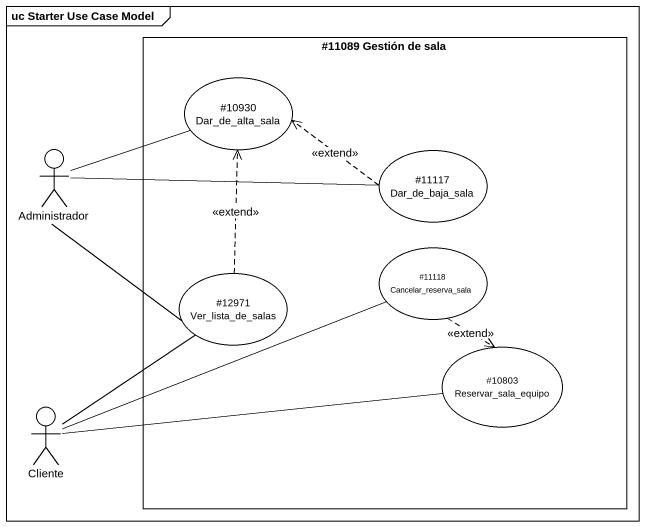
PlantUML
@startuml
mainframe uc Starter Use Case Model
rectangle "#11089 Gestión de sala" as r11089_Gestión_de_sala {
  usecase "#10930 Dar_de_alta_sala" as u10930_Dar_de_alta_sala
  usecase "#11117 Dar_de_baja_sala" as u11117_Dar_de_baja_sala
  usecase "#11118 Cancelar_reserva_sala" as u11118_Cancelar_reserva_sala
  usecase "#12971 Ver_lista_de_salas" as u12971_Ver_lista_de_salas
  usecase "#10803 Reservar_sala_equipo" as u10803_Reservar_sala_equipo
}
actor Administrador
actor Cliente
u10930_Dar_de_alta_sala -left- Administrador
Administrador -- u12971_Ver_lista_de_salas
u11117_Dar_de_baja_sala .left.> u10930_Dar_de_alta_sala : <<extend>>
u11117_Dar_de_baja_sala -left- Administrador
u11118_Cancelar_reserva_sala ..> u10803_Reservar_sala_equipo : <<extend>>
u12971_Ver_lista_de_salas .up.> u10930_Dar_de_alta_sala : <<extend>>
Cliente -right- u11118_Cancelar_reserva_sala
Cliente -up- u12971_Ver_lista_de_salas
Cliente -right- u10803_Reservar_sala_equipo
@enduml
